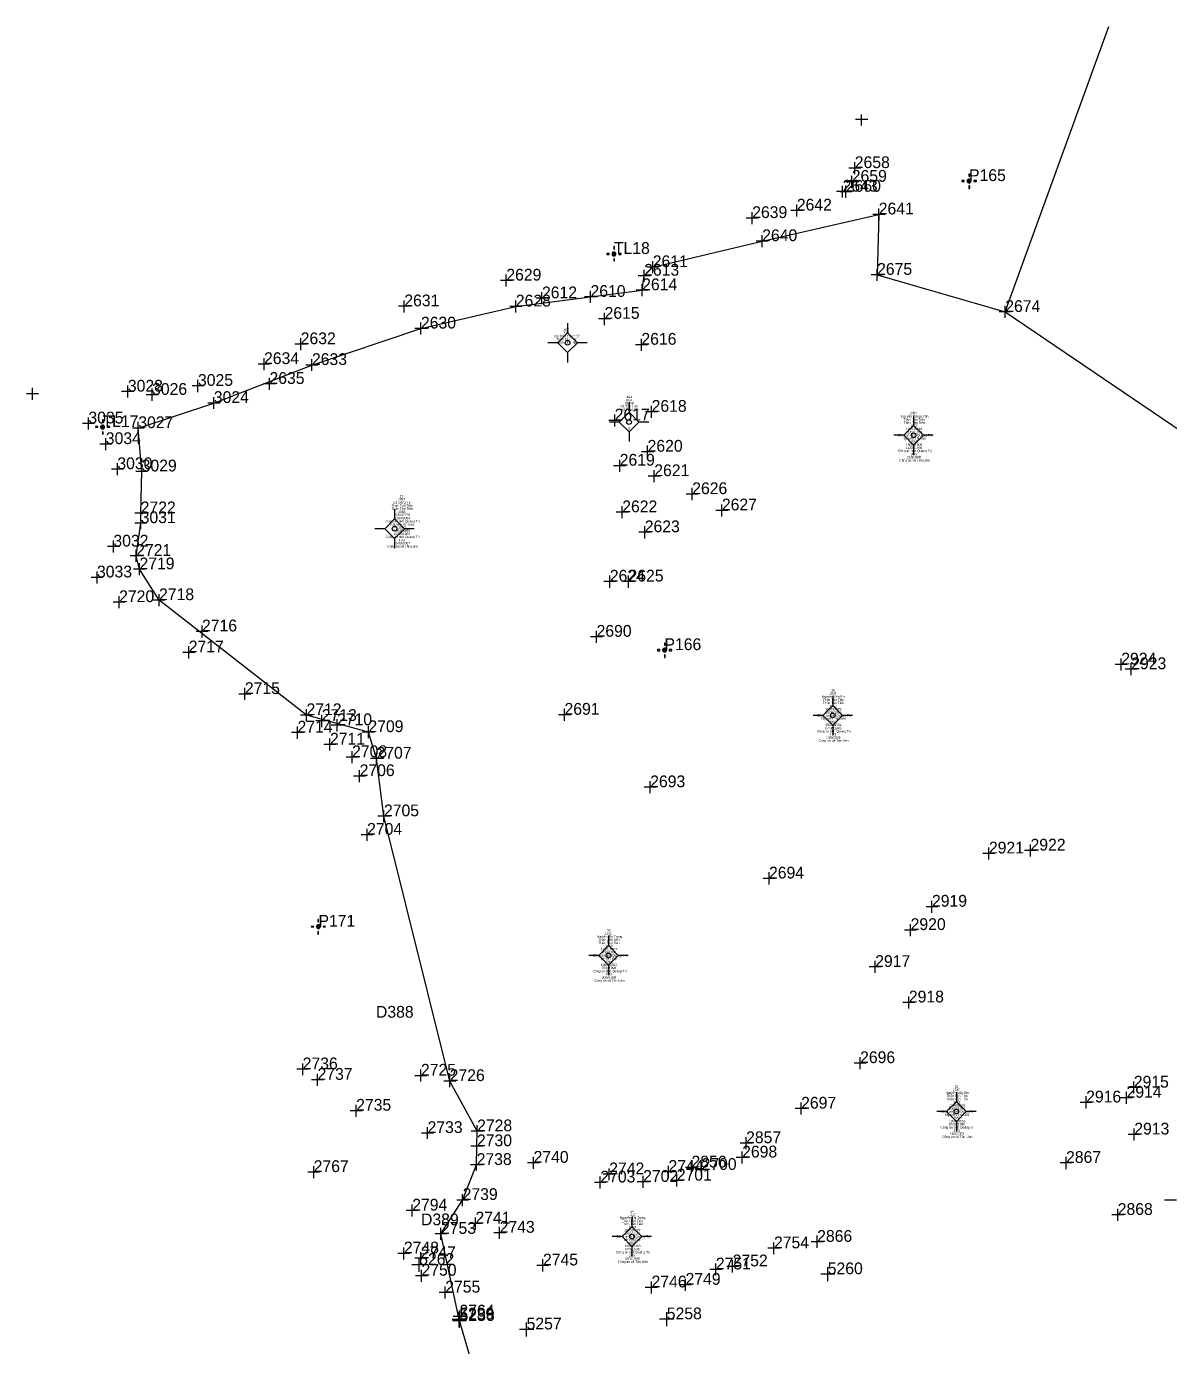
# Model space of a CAD drawing. Extents: x 548949 to 550223, y 1836732 to 1838051.
# Drawn here: x 548970.4 to 549116, y 1837869.7 to 1838037.8 of the extents above; entities that cross this region are included whole.
import ezdxf

# ---------------------------------------------------------------- set-up
doc = ezdxf.new("R2010")
doc.units = 0
for name, color, linetype in [('Level 11', 7, 'Continuous'), ('Level 15', 7, 'Continuous'), ('Level 3', 7, 'Continuous'), ('Level 4', 7, 'Continuous'), ('Level 41', 7, 'Continuous'), ('Level 5', 7, 'Continuous'), ('Level 52', 7, 'Continuous')]:
    doc.layers.add(name, color=color, linetype=linetype)

msp = doc.modelspace()

# ---------------------------------------------------------------- linework, layer by layer
at = {"layer": 'Level 11'}
for p, q in [((549039.3, 1838000.02), (549039.3, 1837998.77)), ((549039.3, 1837998.77), (549038.05, 1837997.52)), ((549040.55, 1837997.52), (549039.3, 1837998.77)), ((549038.05, 1837997.52), (549036.8, 1837997.52)), ((549038.05, 1837997.52), (549039.3, 1837996.27)), ((549039.3, 1837996.27), (549040.55, 1837997.52)), ((549039.3, 1837996.27), (549039.3, 1837995.02)), ((549041.8, 1837997.52), (549040.55, 1837997.52)), ((549047.13, 1837989.93), (549047.13, 1837988.68)), ((549047.13, 1837988.68), (549045.88, 1837987.43)), ((549048.38, 1837987.43), (549047.13, 1837988.68)), ((549083.36, 1837988.25), (549083.36, 1837987)), ((549045.88, 1837987.43), (549044.63, 1837987.43)), ((549045.88, 1837987.43), (549047.13, 1837986.18)), ((549047.13, 1837986.18), (549048.38, 1837987.43)), ((549047.13, 1837986.18), (549047.13, 1837984.93)), ((549049.63, 1837987.43), (549048.38, 1837987.43)), ((549083.36, 1837987), (549082.11, 1837985.75)), ((549084.61, 1837985.75), (549083.36, 1837987)), ((549082.11, 1837985.75), (549080.86, 1837985.75)), ((549082.11, 1837985.75), (549083.36, 1837984.5)), ((549083.36, 1837984.5), (549084.61, 1837985.75)), ((549083.36, 1837984.5), (549083.36, 1837983.25)), ((549085.86, 1837985.75), (549084.61, 1837985.75)), ((549017.27, 1837976.35), (549017.27, 1837975.1)), ((549017.27, 1837975.1), (549016.02, 1837973.85)), ((549018.52, 1837973.85), (549017.27, 1837975.1)), ((549016.02, 1837973.85), (549014.77, 1837973.85)), ((549016.02, 1837973.85), (549017.27, 1837972.6)), ((549017.27, 1837972.6), (549018.52, 1837973.85)), ((549017.27, 1837972.6), (549017.27, 1837971.35)), ((549019.77, 1837973.85), (549018.52, 1837973.85)), ((549073.07, 1837952.57), (549073.07, 1837951.32)), ((549073.07, 1837951.32), (549071.82, 1837950.07)), ((549074.32, 1837950.07), (549073.07, 1837951.32)), ((549071.82, 1837950.07), (549070.57, 1837950.07)), ((549071.82, 1837950.07), (549073.07, 1837948.82)), ((549073.07, 1837948.82), (549074.32, 1837950.07)), ((549075.57, 1837950.07), (549074.32, 1837950.07)), ((549073.07, 1837948.82), (549073.07, 1837947.57)), ((549044.51, 1837922.02), (549044.51, 1837920.77)), ((549044.51, 1837920.77), (549043.26, 1837919.52)), ((549045.76, 1837919.52), (549044.51, 1837920.77)), ((549043.26, 1837919.52), (549042.01, 1837919.52)), ((549043.26, 1837919.52), (549044.51, 1837918.27)), ((549044.51, 1837918.27), (549045.76, 1837919.52)), ((549047.01, 1837919.52), (549045.76, 1837919.52)), ((549044.51, 1837918.27), (549044.51, 1837917.02)), ((549088.81, 1837902.13), (549088.81, 1837900.88)), ((549088.81, 1837900.88), (549087.56, 1837899.63)), ((549090.06, 1837899.63), (549088.81, 1837900.88)), ((549087.56, 1837899.63), (549086.31, 1837899.63)), ((549087.56, 1837899.63), (549088.81, 1837898.38)), ((549088.81, 1837898.38), (549090.06, 1837899.63)), ((549091.31, 1837899.63), (549090.06, 1837899.63)), ((549088.81, 1837898.38), (549088.81, 1837897.13)), ((549047.49, 1837884.98), (549046.24, 1837883.73)), ((549047.49, 1837886.23), (549047.49, 1837884.98)), ((549048.74, 1837883.73), (549047.49, 1837884.98)), ((549046.24, 1837883.73), (549044.99, 1837883.73)), ((549046.24, 1837883.73), (549047.49, 1837882.48)), ((549047.49, 1837882.48), (549048.74, 1837883.73)), ((549049.99, 1837883.73), (549048.74, 1837883.73)), ((549047.49, 1837882.48), (549047.49, 1837881.23))]:
    msp.add_line(p, q, dxfattribs=at)
for centre in [(549039.3, 1837997.52), (549047.13, 1837987.43), (549083.36, 1837985.75), (549017.27, 1837973.85), (549073.07, 1837950.07), (549044.51, 1837919.52), (549088.81, 1837899.63), (549047.49, 1837883.73)]:
    msp.add_circle(centre, 0.3, dxfattribs=at)
at = {"layer": 'Level 3'}
for p, q in [((549090.55, 1838018.26), (549090.59, 1838018.3)), ((549045.33, 1838008.98), (549045.36, 1838009.02)), ((548980.21, 1837986.93), (548980.24, 1837986.97)), ((549051.77, 1837958.54), (549051.8, 1837958.58)), ((549007.71, 1837923.33), (549007.74, 1837923.37))]:
    msp.add_line(p, q, dxfattribs=at)
for points in [[(549089.52, 1838018.05), (549089.81, 1838018.05), (549089.81, 1838018.18), (549089.52, 1838018.18)], [(549090.4, 1838018.72), (549090.5, 1838018.72), (549090.5, 1838019), (549090.4, 1838019)], [(549091.03, 1838018.05), (549091.36, 1838018.05), (549091.36, 1838018.18), (549091.03, 1838018.18)], [(549090.4, 1838017.18), (549090.5, 1838017.18), (549090.5, 1838017.5), (549090.4, 1838017.5)], [(549045.18, 1838009.44), (549045.28, 1838009.44), (549045.28, 1838009.76), (549045.18, 1838009.76)], [(549044.3, 1838008.77), (549044.59, 1838008.77), (549044.59, 1838008.9), (549044.3, 1838008.9)], [(549045.18, 1838007.94), (549045.28, 1838007.94), (549045.28, 1838008.22), (549045.18, 1838008.22)], [(549045.81, 1838008.77), (549046.14, 1838008.77), (549046.14, 1838008.9), (549045.81, 1838008.9)], [(548980.06, 1837987.39), (548980.16, 1837987.39), (548980.16, 1837987.72), (548980.06, 1837987.72)], [(548979.18, 1837986.76), (548979.47, 1837986.76), (548979.47, 1837986.86), (548979.18, 1837986.86)], [(548980.06, 1837985.88), (548980.16, 1837985.88), (548980.16, 1837986.17), (548980.06, 1837986.17)], [(548980.69, 1837986.76), (548981.02, 1837986.76), (548981.02, 1837986.86), (548980.69, 1837986.86)], [(549051.62, 1837959), (549051.72, 1837959), (549051.72, 1837959.28), (549051.62, 1837959.28)], [(549050.74, 1837958.32), (549051.03, 1837958.32), (549051.03, 1837958.46), (549050.74, 1837958.46)], [(549051.62, 1837957.46), (549051.72, 1837957.46), (549051.72, 1837957.78), (549051.62, 1837957.78)], [(549052.25, 1837958.32), (549052.58, 1837958.32), (549052.58, 1837958.46), (549052.25, 1837958.46)], [(549007.5, 1837923.79), (549007.6, 1837923.79), (549007.6, 1837924.08), (549007.5, 1837924.08)], [(549006.64, 1837923.16), (549006.97, 1837923.16), (549006.97, 1837923.2), (549006.64, 1837923.2)], [(549007.5, 1837922.24), (549007.6, 1837922.24), (549007.6, 1837922.57), (549007.5, 1837922.57)], [(549008.19, 1837923.16), (549008.48, 1837923.16), (549008.48, 1837923.2), (549008.19, 1837923.2)]]:
    msp.add_lwpolyline(points, close=True, dxfattribs=at)
for points in [[(549090.59, 1838018.3), (549090.55, 1838018.26)], [(549090.56, 1838018.26), (549090.55, 1838018.26)], [(549090.59, 1838018.3), (549090.59, 1838018.3)], [(549045.36, 1838009.02), (549045.33, 1838008.98)], [(549045.33, 1838008.98), (549045.33, 1838008.98)], [(549045.37, 1838009.02), (549045.36, 1838009.02)], [(548980.24, 1837986.97), (548980.21, 1837986.93)], [(548980.21, 1837986.93), (548980.21, 1837986.93)], [(548980.25, 1837986.97), (548980.24, 1837986.97)], [(549051.8, 1837958.58), (549051.77, 1837958.54)], [(549051.77, 1837958.53), (549051.77, 1837958.54)], [(549051.8, 1837958.57), (549051.8, 1837958.58)], [(549007.74, 1837923.37), (549007.71, 1837923.33)], [(549007.71, 1837923.32), (549007.71, 1837923.33)], [(549007.74, 1837923.36), (549007.74, 1837923.37)]]:
    msp.add_lwpolyline(points, dxfattribs=at)
for centre in [(549090.43, 1838018.1), (549045.2, 1838008.83), (548980.08, 1837986.78), (549051.64, 1837958.38), (549007.57, 1837923.17)]:
    msp.add_circle(centre, 0.0732, dxfattribs=at)
for centre, radius, start, end in [((549090.42, 1838018.11), 0.25, 49.3448, 48.4242), ((549090.42, 1838018.11), 0.2, 49.2259, 47.7453), ((549045.2, 1838008.83), 0.25, 49.3448, 48.4242), ((549045.2, 1838008.83), 0.2, 49.2259, 47.7453), ((548980.08, 1837986.78), 0.25, 49.3448, 48.4242), ((548980.08, 1837986.78), 0.2, 49.2259, 47.7453), ((549051.64, 1837958.39), 0.25, 49.3448, 48.4242), ((549051.64, 1837958.39), 0.2, 49.2259, 47.7453), ((549007.58, 1837923.18), 0.25, 49.3448, 48.4242), ((549007.58, 1837923.18), 0.2, 49.2259, 47.7453)]:
    msp.add_arc(centre, radius, start, end, dxfattribs=at)
at = {"layer": 'Level 4'}
for p, q in [((549076.73, 1838025.17), (549076.73, 1838026.57)), ((549077.52, 1838025.93), (549075.97, 1838025.93)), ((549076.66, 1838019.76), (549075.11, 1838019.76)), ((549075.87, 1838018.98), (549075.87, 1838020.52)), ((549076.26, 1838018.02), (549074.73, 1838018.02)), ((549075.49, 1838017.26), (549075.49, 1838018.78)), ((549075.08, 1838016.76), (549073.56, 1838016.76)), ((549075.5, 1838016.75), (549073.98, 1838016.75)), ((549074.32, 1838016), (549074.32, 1838017.52)), ((549074.74, 1838015.99), (549074.74, 1838017.54)), ((549068.49, 1838013.59), (549068.49, 1838015.14)), ((549078.92, 1838013.1), (549078.92, 1838014.62)), ((549063.57, 1838013.4), (549062.02, 1838013.4)), ((549062.81, 1838012.62), (549062.81, 1838014.16)), ((549069.25, 1838014.35), (549067.73, 1838014.35)), ((549079.68, 1838013.86), (549078.16, 1838013.86)), ((549064.08, 1838009.7), (549064.08, 1838011.23)), ((549064.84, 1838010.46), (549063.3, 1838010.46)), ((549050.15, 1838006.39), (549050.15, 1838007.91)), ((549031.5, 1838004.68), (549031.5, 1838006.2)), ((549049.84, 1838006.06), (549048.29, 1838006.06)), ((549049.05, 1838005.28), (549049.05, 1838006.82)), ((549050.91, 1838007.15), (549049.39, 1838007.15)), ((549079.47, 1838006.17), (549077.95, 1838006.17)), ((549078.71, 1838005.41), (549078.71, 1838006.93)), ((549032.26, 1838005.44), (549030.74, 1838005.44)), ((549048.8, 1838003.45), (549048.8, 1838004.98)), ((549018.51, 1838001.38), (549018.51, 1838002.92)), ((549032.71, 1838001.38), (549032.71, 1838002.9)), ((549036.8, 1838003.18), (549035.28, 1838003.18)), ((549036.04, 1838002.42), (549036.04, 1838003.96)), ((549043.01, 1838003.36), (549041.46, 1838003.36)), ((549042.22, 1838002.6), (549042.22, 1838004.14)), ((549049.58, 1838004.21), (549048.04, 1838004.21)), ((549019.3, 1838002.16), (549017.75, 1838002.16)), ((549033.47, 1838002.14), (549031.95, 1838002.14)), ((549044.01, 1837999.78), (549044.01, 1838001.33)), ((549095.79, 1838001.44), (549094.24, 1838001.44)), ((549095.03, 1838000.68), (549095.03, 1838002.22)), ((549021.39, 1837999.33), (549019.84, 1837999.33)), ((549020.63, 1837998.57), (549020.63, 1838000.09)), ((549044.8, 1838000.57), (549043.25, 1838000.57)), ((549005.32, 1837996.58), (549005.32, 1837998.1)), ((549048.7, 1837996.51), (549048.7, 1837998.03)), ((549006.09, 1837997.34), (549004.56, 1837997.34)), ((549049.46, 1837997.27), (549047.94, 1837997.27)), ((549001.41, 1837994.81), (548999.89, 1837994.81)), ((549000.65, 1837994.05), (549000.65, 1837995.57)), ((549007.51, 1837994.69), (549005.96, 1837994.69)), ((549006.75, 1837993.93), (549006.75, 1837995.45)), ((548992.24, 1837991.24), (548992.24, 1837992.79)), ((549001.34, 1837991.52), (549001.34, 1837993.06)), ((548971.91, 1837991.03), (548970.39, 1837991.03)), ((548971.15, 1837990.24), (548971.15, 1837991.79)), ((548984.07, 1837991.3), (548982.52, 1837991.3)), ((548983.31, 1837990.54), (548983.31, 1837992.06)), ((548987.18, 1837990.89), (548985.63, 1837990.89)), ((548986.39, 1837990.13), (548986.39, 1837991.68)), ((548993, 1837992.03), (548991.48, 1837992.03)), ((549002.1, 1837992.28), (549000.58, 1837992.28)), ((548995.02, 1837989.85), (548993.5, 1837989.85)), ((548994.26, 1837989.09), (548994.26, 1837990.61)), ((549050, 1837987.97), (549050, 1837989.49)), ((548978.29, 1837986.49), (548978.29, 1837988.01)), ((549046.06, 1837987.63), (549044.54, 1837987.63)), ((549045.3, 1837986.84), (549045.3, 1837988.39)), ((549050.76, 1837988.73), (549049.24, 1837988.73)), ((548979.05, 1837987.25), (548977.53, 1837987.25)), ((548985.4, 1837986.65), (548983.88, 1837986.65)), ((548984.64, 1837985.89), (548984.64, 1837987.44)), ((548981.26, 1837984.62), (548979.74, 1837984.62)), ((548980.5, 1837983.83), (548980.5, 1837985.38)), ((549049.49, 1837982.89), (549049.49, 1837984.44)), ((549045.94, 1837981.11), (549045.94, 1837982.63)), ((549050.25, 1837983.65), (549048.7, 1837983.65)), ((548982.76, 1837981.43), (548981.21, 1837981.43)), ((548981.97, 1837980.67), (548981.97, 1837982.19)), ((548985.83, 1837981.14), (548984.31, 1837981.14)), ((548985.07, 1837980.38), (548985.07, 1837981.9)), ((549046.7, 1837981.87), (549045.16, 1837981.87)), ((549050.34, 1837979.77), (549050.34, 1837981.3)), ((549051.12, 1837980.54), (549049.58, 1837980.54)), ((549055.93, 1837978.25), (549054.41, 1837978.25)), ((549055.17, 1837977.49), (549055.17, 1837979.04)), ((548985.7, 1837975.81), (548984.18, 1837975.81)), ((548984.94, 1837975.05), (548984.94, 1837976.57)), ((549047.02, 1837975.94), (549045.5, 1837975.94)), ((549046.26, 1837975.18), (549046.26, 1837976.7)), ((549059.74, 1837976.18), (549058.19, 1837976.18)), ((549058.95, 1837975.42), (549058.95, 1837976.94)), ((548985.7, 1837974.56), (548984.18, 1837974.56)), ((548984.94, 1837973.8), (548984.94, 1837975.32)), ((549049.13, 1837972.62), (549049.13, 1837974.16)), ((549049.89, 1837973.4), (549048.37, 1837973.4)), ((548982.23, 1837971.57), (548980.71, 1837971.57)), ((548981.47, 1837970.81), (548981.47, 1837972.33)), ((548984.37, 1837969.63), (548984.37, 1837971.15)), ((548985.16, 1837970.39), (548983.61, 1837970.39)), ((548984.79, 1837967.92), (548984.79, 1837969.44)), ((548980.14, 1837967.64), (548978.62, 1837967.64)), ((548979.38, 1837966.88), (548979.38, 1837968.42)), ((548985.55, 1837968.68), (548984.03, 1837968.68)), ((549044.68, 1837966.32), (549044.68, 1837967.87)), ((549047.06, 1837966.33), (549047.06, 1837967.88)), ((549045.44, 1837967.11), (549043.92, 1837967.11)), ((549047.84, 1837967.12), (549046.3, 1837967.12)), ((548982.96, 1837964.5), (548981.44, 1837964.5)), ((548982.2, 1837963.74), (548982.2, 1837965.26)), ((548988.04, 1837964.75), (548986.52, 1837964.75)), ((548987.28, 1837963.99), (548987.28, 1837965.51)), ((548993.51, 1837960.77), (548991.99, 1837960.77)), ((548992.75, 1837960.01), (548992.75, 1837961.53)), ((549042.99, 1837959.33), (549042.99, 1837960.86)), ((549043.75, 1837960.09), (549042.23, 1837960.09)), ((548991.84, 1837958.1), (548990.3, 1837958.1)), ((548991.06, 1837957.34), (548991.06, 1837958.88)), ((549109.8, 1837955.8), (549109.8, 1837957.32)), ((549110.56, 1837956.56), (549109.04, 1837956.56)), ((549111.83, 1837955.96), (549110.28, 1837955.96)), ((549111.07, 1837955.2), (549111.07, 1837956.72)), ((548998.97, 1837952.8), (548997.45, 1837952.8)), ((548998.21, 1837952.04), (548998.21, 1837953.58)), ((549006.06, 1837949.32), (549006.06, 1837950.87)), ((549038.91, 1837949.4), (549038.91, 1837950.94)), ((549006.84, 1837950.11), (549005.3, 1837950.11)), ((549008.76, 1837949.37), (549007.24, 1837949.37)), ((549008, 1837948.58), (549008, 1837950.13)), ((549009.94, 1837948.04), (549009.94, 1837949.59)), ((549039.7, 1837950.16), (549038.15, 1837950.16)), ((549005.67, 1837947.89), (549004.15, 1837947.89)), ((549004.91, 1837947.1), (549004.91, 1837948.65)), ((549010.7, 1837948.83), (549009.18, 1837948.83)), ((549014.7, 1837947.95), (549013.16, 1837947.95)), ((549013.94, 1837947.19), (549013.94, 1837948.74)), ((549009.8, 1837946.36), (549008.28, 1837946.36)), ((549009.04, 1837945.6), (549009.04, 1837947.12)), ((549011.86, 1837943.98), (549011.86, 1837945.52)), ((549012.62, 1837944.76), (549011.1, 1837944.76)), ((549015.73, 1837944.57), (549014.21, 1837944.57)), ((549014.97, 1837943.78), (549014.97, 1837945.33)), ((549013.58, 1837942.35), (549012.06, 1837942.35)), ((549012.82, 1837941.59), (549012.82, 1837943.11)), ((549050.58, 1837940.93), (549049.06, 1837940.93)), ((549049.82, 1837940.17), (549049.82, 1837941.72)), ((549016.68, 1837937.23), (549015.16, 1837937.23)), ((549015.92, 1837936.47), (549015.92, 1837937.99)), ((549013.77, 1837934.12), (549013.77, 1837935.64)), ((549014.53, 1837934.88), (549013.01, 1837934.88)), ((549093.71, 1837932.5), (549092.19, 1837932.5)), ((549092.95, 1837931.74), (549092.95, 1837933.26)), ((549099.01, 1837932.87), (549097.49, 1837932.87)), ((549098.25, 1837932.11), (549098.25, 1837933.63)), ((549065.71, 1837929.31), (549064.19, 1837929.31)), ((549064.95, 1837928.55), (549064.95, 1837930.1)), ((549086.46, 1837925.72), (549084.94, 1837925.72)), ((549085.7, 1837924.96), (549085.7, 1837926.48)), ((549083.74, 1837922.75), (549082.22, 1837922.75)), ((549082.98, 1837921.99), (549082.98, 1837923.51)), ((549078.47, 1837917.29), (549078.47, 1837918.81)), ((549079.23, 1837918.05), (549077.71, 1837918.05)), ((549082.76, 1837912.77), (549082.76, 1837914.29)), ((549083.52, 1837913.53), (549082, 1837913.53)), ((549005.57, 1837904.26), (549005.57, 1837905.78)), ((549077.31, 1837905.81), (549075.79, 1837905.81)), ((549076.55, 1837905.05), (549076.55, 1837906.57)), ((549006.33, 1837905.02), (549004.81, 1837905.02)), ((549008.22, 1837903.68), (549006.7, 1837903.68)), ((549007.46, 1837902.92), (549007.46, 1837904.44)), ((549021.39, 1837904.21), (549019.87, 1837904.21)), ((549020.63, 1837903.45), (549020.63, 1837904.98)), ((549025.05, 1837903.52), (549023.53, 1837903.52)), ((549024.29, 1837902.76), (549024.29, 1837904.28)), ((549110.48, 1837900.64), (549110.48, 1837902.16)), ((549112.16, 1837902.69), (549110.62, 1837902.69)), ((549111.4, 1837901.93), (549111.4, 1837903.45)), ((549012.38, 1837898.99), (549012.38, 1837900.51)), ((549069.04, 1837899.25), (549069.04, 1837900.8)), ((549106.09, 1837900.8), (549104.57, 1837900.8)), ((549105.33, 1837900.04), (549105.33, 1837901.58)), ((549111.24, 1837901.4), (549109.72, 1837901.4)), ((549013.14, 1837899.75), (549011.62, 1837899.75)), ((549069.8, 1837900.01), (549068.28, 1837900.01)), ((549022.23, 1837896.91), (549020.7, 1837896.91)), ((549021.47, 1837896.15), (549021.47, 1837897.67)), ((549028.54, 1837897.13), (549027.02, 1837897.13)), ((549027.78, 1837896.37), (549027.78, 1837897.92)), ((549111.46, 1837895.96), (549111.46, 1837897.48)), ((549028.52, 1837895.23), (549027, 1837895.23)), ((549027.76, 1837894.47), (549027.76, 1837895.99)), ((549062.79, 1837895.61), (549061.27, 1837895.61)), ((549062.03, 1837894.85), (549062.03, 1837896.4)), ((549112.22, 1837896.72), (549110.7, 1837896.72)), ((549027.72, 1837892.08), (549027.72, 1837893.6)), ((549034.97, 1837892.36), (549034.97, 1837893.88)), ((549062.29, 1837893.79), (549060.77, 1837893.79)), ((549061.53, 1837893.03), (549061.53, 1837894.55)), ((549102.77, 1837892.32), (549102.77, 1837893.86)), ((549007.73, 1837891.94), (549006.21, 1837891.94)), ((549006.97, 1837891.16), (549006.97, 1837892.7)), ((549028.48, 1837892.84), (549026.95, 1837892.84)), ((549035.73, 1837893.12), (549034.2, 1837893.12)), ((549044.6, 1837890.89), (549044.6, 1837892.41)), ((549052.91, 1837891.96), (549051.39, 1837891.96)), ((549052.15, 1837891.17), (549052.15, 1837892.72)), ((549055.86, 1837892.52), (549054.32, 1837892.52)), ((549055.08, 1837891.76), (549055.08, 1837893.28)), ((549057.12, 1837892.21), (549055.6, 1837892.21)), ((549056.36, 1837891.45), (549056.36, 1837892.97)), ((549103.53, 1837893.1), (549102.01, 1837893.1)), ((549044.23, 1837890.61), (549042.71, 1837890.61)), ((549043.47, 1837889.85), (549043.47, 1837891.37)), ((549045.36, 1837891.65), (549043.84, 1837891.65)), ((549049.68, 1837890.69), (549048.14, 1837890.69)), ((549048.92, 1837889.93), (549048.92, 1837891.45)), ((549053.97, 1837890.85), (549052.42, 1837890.85)), ((549053.21, 1837890.09), (549053.21, 1837891.61)), ((549026.7, 1837888.38), (549025.18, 1837888.38)), ((549025.94, 1837887.6), (549025.94, 1837889.14)), ((549116.84, 1837888.38), (549115.3, 1837888.38)), ((549020.28, 1837887.03), (549018.74, 1837887.03)), ((549019.52, 1837886.27), (549019.52, 1837887.82)), ((549109.35, 1837885.72), (549109.35, 1837887.24)), ((549028.34, 1837885.38), (549026.81, 1837885.38)), ((549027.57, 1837884.62), (549027.57, 1837886.14)), ((549110.14, 1837886.48), (549108.59, 1837886.48)), ((549023.94, 1837884.07), (549022.42, 1837884.07)), ((549023.18, 1837883.31), (549023.18, 1837884.83)), ((549031.44, 1837884.21), (549029.89, 1837884.21)), ((549030.65, 1837883.45), (549030.65, 1837884.97)), ((549071.08, 1837882.29), (549071.08, 1837883.84)), ((549018.46, 1837880.8), (549018.46, 1837882.34)), ((549020.61, 1837880.21), (549020.61, 1837881.73)), ((549066.34, 1837882.23), (549064.82, 1837882.23)), ((549065.58, 1837881.47), (549065.58, 1837882.99)), ((549071.84, 1837883.05), (549070.3, 1837883.05)), ((549019.22, 1837881.58), (549017.7, 1837881.58)), ((549021.3, 1837880.11), (549019.48, 1837880.11)), ((549021.4, 1837880.97), (549019.85, 1837880.97)), ((549020.41, 1837879.22), (549020.41, 1837881.04)), ((549036.93, 1837880.05), (549035.38, 1837880.05)), ((549036.17, 1837879.29), (549036.17, 1837880.84)), ((549058.18, 1837878.78), (549058.18, 1837880.3)), ((549061.08, 1837879.93), (549059.56, 1837879.93)), ((549060.32, 1837879.17), (549060.32, 1837880.72)), ((549021.46, 1837878.74), (549019.94, 1837878.74)), ((549020.7, 1837877.96), (549020.7, 1837879.5)), ((549054.32, 1837876.83), (549054.32, 1837878.35)), ((549058.94, 1837879.54), (549057.4, 1837879.54)), ((549073.32, 1837878.93), (549071.54, 1837878.93)), ((549072.43, 1837878.04), (549072.43, 1837879.82)), ((549024.51, 1837876.59), (549022.96, 1837876.59)), ((549023.72, 1837875.83), (549023.72, 1837877.35)), ((549050.75, 1837877.25), (549049.2, 1837877.25)), ((549049.99, 1837876.49), (549049.99, 1837878.01)), ((549055.08, 1837877.59), (549053.56, 1837877.59)), ((549026.29, 1837873.54), (549024.74, 1837873.54)), ((549025.51, 1837872.27), (549025.51, 1837874.08)), ((549025.53, 1837872.78), (549025.53, 1837874.3)), ((549025.55, 1837872.09), (549025.55, 1837873.9)), ((549051.93, 1837872.3), (549051.93, 1837874.08)), ((549026.4, 1837873.16), (549024.62, 1837873.16)), ((549026.44, 1837872.98), (549024.66, 1837872.98)), ((549035, 1837871.9), (549033.19, 1837871.9)), ((549034.08, 1837871.01), (549034.08, 1837872.79)), ((549052.82, 1837873.19), (549051, 1837873.19))]:
    msp.add_line(p, q, dxfattribs=at)
at = {"layer": 'Level 41'}
msp.add_line((549095.03, 1838001.44), (549108.23, 1838037.8), dxfattribs=at)
at = {"layer": 'Level 52'}
msp.add_line((549042.22, 1838003.36), (549048.8, 1838004.21), dxfattribs=at)
for points in [[(549048.8, 1838004.21), (549049.05, 1838006.06), (549050.15, 1838007.15), (549064.08, 1838010.46), (549078.92, 1838013.86)], [(549078.92, 1838013.86), (549078.71, 1838006.17), (549095.03, 1838001.44)], [(549006.75, 1837994.69), (549020.63, 1837999.33), (549032.71, 1838002.14), (549042.22, 1838003.36)], [(549095.03, 1838001.44), (549118.86, 1837985.29), (549121.31, 1837985.02)], [(549013.94, 1837947.95), (549006.06, 1837950.11), (548987.28, 1837964.75), (548984.79, 1837968.68), (548984.37, 1837970.39), (548984.94, 1837974.56), (548984.94, 1837975.81), (548985.07, 1837981.14), (548984.64, 1837986.65), (548994.26, 1837989.85), (549006.75, 1837994.69)], [(549027.76, 1837895.23), (549027.78, 1837897.13), (549024.29, 1837903.52), (549015.92, 1837937.23), (549014.97, 1837944.57), (549013.94, 1837947.95)], [(549025.51, 1837873.16), (549023.18, 1837884.07), (549025.94, 1837888.38), (549027.72, 1837892.84), (549027.76, 1837895.23)], [(549041.87, 1837815.9), (549040.24, 1837819.73), (549037.45, 1837832.24), (549036.34, 1837837.06), (549033.83, 1837844.78), (549025.51, 1837873.16)]]:
    msp.add_lwpolyline(points, dxfattribs=at)

# ---------------------------------------------------------------- texts
at = {"layer": 'Level 15'}
for s, p in [('457', (549038.79, 1837999.02)), ('CĐ thôn Tân Tiến', (549037.57, 1837998.22)), ('Thôn Tân Tiến', (549037.85, 1837997.82)), ('Thôn Tân Tiến', (549037.85, 1837997.42)), ('TIN', (549038.81, 1837998.62)), ('Xã Tân Liên ', (549046.03, 1837989.28)), (' Xã Tân Liên ', (549045.98, 1837988.88)), ('UBND', (549046.59, 1837989.68)), ('DGT', (549046.73, 1837990.08)), ('464', (549046.81, 1837990.48)), ('0', (549047.03, 1837988.48)), ('Nguyễn Công Đính', (549081.72, 1837988)), ('Thôn Tân Tiến', (549082.1, 1837987.6)), ('Thôn Tân Tiến', (549082.1, 1837987.2)), ('ONT', (549082.96, 1837988.4)), ('1', (549083.29, 1837988.8)), ('0', (549047.03, 1837986.48)), ('Công an tỉnh Quảng Trị', (549081.34, 1837985.6)), ('191016848', (549082.38, 1837986.4)), ('11/06/1996', (549082.39, 1837986)), ('1957', (549082.94, 1837986.8)), ('Nguyễn Thị Sen', (549081.96, 1837985.2)), ('190891008', (549082.38, 1837984.4)), ('11/06/1996', (549082.39, 1837984)), ('1965', (549082.94, 1837984.8)), ('Công an tỉnh Quảng Trị', (549081.34, 1837983.6)), ('Công an xã Tân Liên', (549081.55, 1837982.4)), ('31/8/1998', (549082.5, 1837982.8)), ('38/3', (549082.99, 1837983.2)), ('ONT', (549017.75, 1837977.45)), ('17', (549017.94, 1837977.85)), ('Thôn Tân Tiến', (549016.89, 1837976.65)), ('Thôn Tân Tiến', (549016.89, 1837976.25)), ('Lê Công Ty', (549017.14, 1837977.05)), ('197097278', (549017.17, 1837975.45)), ('1958', (549017.73, 1837975.85)), ('Công an tỉnh Quảng Trị', (549016.13, 1837974.65)), ('Nguyễn Thị Hòa', (549016.74, 1837974.25)), ('20/04/2004', (549017.17, 1837975.05)), ('1960', (549017.73, 1837973.85)), ('Công an tỉnh Quảng Trị', (549016.13, 1837972.65)), ('190489490', (549017.17, 1837973.45)), ('07/06/1996', (549017.18, 1837973.05)), ('47/3', (549017.78, 1837972.25)), ('Công an xã Tân Liên', (549016.34, 1837971.45)), ('05/09/2007', (549017.17, 1837971.85)), ('Nguyễn Văn Em', (549071.65, 1837952.32)), ('Thôn Tân Tiến', (549071.81, 1837951.92)), ('ONT', (549072.67, 1837952.72)), ('18', (549072.86, 1837953.12)), ('Thôn Tân Tiến', (549071.81, 1837951.52)), ('190489928', (549072.09, 1837950.72)), ('10/06/1996', (549072.1, 1837950.32)), ('1952', (549072.65, 1837951.12)), ('Công an tỉnh Quảng Trị', (549071.05, 1837949.92)), ('Nguyễn Thị Kiểu', (549071.64, 1837949.52)), ('190489551', (549072.13, 1837948.72)), ('1953', (549072.65, 1837949.12)), ('Công an tỉnh Quảng Trị', (549071.05, 1837947.92)), ('07/06/1996', (549072.1, 1837948.32)), ('14/9/2005', (549072.21, 1837947.12)), ('12/3', (549072.7, 1837947.52)), ('Công an xã Tân Liên', (549071.26, 1837946.72)), ('Nguyễn Thị Trang', (549042.95, 1837921.77)), ('LNC', (549044.13, 1837922.17)), ('35', (549044.3, 1837922.57)), ('Thôn Tân Tiến', (549043.25, 1837921.37)), ('Thôn Tân Tiến', (549043.25, 1837920.97)), ('191016707', (549043.53, 1837920.17)), ('1968', (549044.09, 1837920.57)), ('Công an tỉnh Quảng Trị', (549042.49, 1837919.37)), ('Lê Văn Đạt', (549043.53, 1837918.97)), ('10/5/1993', (549043.65, 1837919.77)), ('1965', (549044.09, 1837918.57)), ('Công an tỉnh Quảng Trị', (549042.49, 1837917.37)), ('190950303', (549043.53, 1837918.17)), ('07/6/1996', (549043.65, 1837917.77)), ('29/3', (549044.14, 1837916.97)), ('Công an xã Tân Liên', (549042.7, 1837916.17)), ('30/6/1999', (549043.65, 1837916.57)), ('Nguyễn Văn Em', (549087.39, 1837901.88)), ('Thôn Tân Tiến', (549087.55, 1837901.48)), ('LNC', (549088.43, 1837902.28)), ('53', (549088.6, 1837902.68)), ('Thôn Tân Tiến', (549087.55, 1837901.08)), ('190489928', (549087.83, 1837900.28)), ('10/06/1996', (549087.84, 1837899.88)), ('1952', (549088.39, 1837900.68)), ('Công an tỉnh Quảng Trị', (549086.79, 1837899.48)), ('Nguyễn Thị Kiểu', (549087.38, 1837899.08)), ('190489551', (549087.87, 1837898.28)), ('1953', (549088.39, 1837898.68)), ('Công an tỉnh Quảng Trị', (549086.79, 1837897.48)), ('07/06/1996', (549087.84, 1837897.88)), ('14/9/2005', (549087.95, 1837896.68)), ('12/3', (549088.44, 1837897.08)), ('Công an xã Tân Liên', (549087, 1837896.28)), ('LUC', (549047.11, 1837886.38)), ('54', (549047.28, 1837886.78)), ('Nguyễn Thị Trang', (549045.93, 1837885.98)), ('Thôn Tân Tiến', (549046.23, 1837885.58)), ('Thôn Tân Tiến', (549046.23, 1837885.18)), ('1968', (549047.07, 1837884.78)), ('Công an tỉnh Quảng Trị', (549045.47, 1837883.58)), ('191016707', (549046.51, 1837884.38)), ('Lê Văn Đạt', (549046.51, 1837883.18)), ('10/5/1993', (549046.63, 1837883.98)), ('Công an tỉnh Quảng Trị', (549045.47, 1837881.58)), ('190950303', (549046.51, 1837882.38)), ('07/6/1996', (549046.63, 1837881.98)), ('1965', (549047.07, 1837882.78)), ('Công an xã Tân Liên', (549045.68, 1837880.38)), ('30/6/1999', (549046.63, 1837880.78)), ('29/3', (549047.12, 1837881.18))]:
    msp.add_text(s, height=0.3, dxfattribs=at).set_placement(p)
at = {"layer": 'Level 5'}
for s, p in [('2658', (549075.87, 1838019.76)), ('2659', (549075.49, 1838018.02)), ('P165 ', (549090.42, 1838018.11)), ('2643', (549074.32, 1838016.76)), ('2660', (549074.74, 1838016.75)), ('2639', (549062.81, 1838013.4)), ('2642', (549068.49, 1838014.35)), ('2641', (549078.92, 1838013.86)), ('2640', (549064.08, 1838010.46)), ('TL18 ', (549045.2, 1838008.83)), ('2611', (549050.15, 1838007.15)), ('2675', (549078.71, 1838006.17)), ('2629', (549031.5, 1838005.44)), ('2613', (549049.05, 1838006.06)), ('2612', (549036.04, 1838003.18)), ('2610', (549042.22, 1838003.36)), ('2614', (549048.8, 1838004.21)), ('2631', (549018.51, 1838002.16)), ('2628', (549032.71, 1838002.14)), ('2674', (549095.03, 1838001.44)), ('2615', (549044.01, 1838000.57)), ('2630', (549020.63, 1837999.33)), ('2632', (549005.32, 1837997.34)), ('2616', (549048.7, 1837997.27)), ('2634', (549000.65, 1837994.81)), ('2633', (549006.75, 1837994.69)), ('3028', (548983.31, 1837991.3)), ('3025', (548992.24, 1837992.03)), ('2635', (549001.34, 1837992.28)), ('3026', (548986.39, 1837990.89)), ('3024', (548994.26, 1837989.85)), ('2618', (549050, 1837988.73)), ('3035', (548978.29, 1837987.25)), ('TL17 ', (548980.08, 1837986.78)), ('3027', (548984.64, 1837986.65)), ('2617', (549045.3, 1837987.63)), ('3034', (548980.5, 1837984.62)), ('2620', (549049.49, 1837983.65)), ('3030', (548981.97, 1837981.43)), ('3029', (548985.07, 1837981.14)), ('2619', (549045.94, 1837981.87)), ('2621', (549050.34, 1837980.54)), ('2626', (549055.17, 1837978.25)), ('2622', (549046.26, 1837975.94)), ('2627', (549058.95, 1837976.18)), ('3031', (548984.94, 1837974.56)), ('2722', (548984.94, 1837975.81)), ('2623', (549049.13, 1837973.4)), ('3032', (548981.47, 1837971.57)), ('2721', (548984.37, 1837970.39)), ('3033', (548979.38, 1837967.64)), ('2719', (548984.79, 1837968.68)), ('2624', (549044.68, 1837967.11)), ('2625', (549047.06, 1837967.12)), ('2720', (548982.2, 1837964.5)), ('2718', (548987.28, 1837964.75)), ('2716', (548992.75, 1837960.77)), ('2690', (549042.99, 1837960.09)), ('2717', (548991.06, 1837958.1)), ('P166 ', (549051.64, 1837958.39)), ('2924', (549109.8, 1837956.56)), ('2923', (549111.07, 1837955.96)), ('2715', (548998.21, 1837952.8)), ('2712', (549006.06, 1837950.11)), ('2713', (549008, 1837949.37)), ('2691', (549038.91, 1837950.16)), ('2714', (549004.91, 1837947.89)), ('2710', (549009.94, 1837948.83)), ('2709', (549013.94, 1837947.95)), ('2711', (549009.04, 1837946.36)), ('2708', (549011.86, 1837944.76)), ('2707', (549014.97, 1837944.57)), ('2706', (549012.82, 1837942.35)), ('2693', (549049.82, 1837940.93)), ('2705', (549015.92, 1837937.23)), ('2704', (549013.77, 1837934.88)), ('2921', (549092.95, 1837932.5)), ('2922', (549098.25, 1837932.87)), ('2694', (549064.95, 1837929.31)), ('2919', (549085.7, 1837925.72)), ('P171 ', (549007.58, 1837923.18)), ('2920', (549082.98, 1837922.75)), ('2917', (549078.47, 1837918.05)), ('2918', (549082.76, 1837913.53)), ('D388 ', (549014.9, 1837911.59)), ('2696', (549076.55, 1837905.81)), ('2736', (549005.57, 1837905.02)), ('2737', (549007.46, 1837903.68)), ('2725', (549020.63, 1837904.21)), ('2726', (549024.29, 1837903.52)), ('2915', (549111.4, 1837902.69)), ('2916', (549105.33, 1837900.8)), ('2914', (549110.48, 1837901.4)), ('2735', (549012.38, 1837899.75)), ('2697', (549069.04, 1837900.01)), ('2733', (549021.47, 1837896.91)), ('2728', (549027.78, 1837897.13)), ('2730', (549027.76, 1837895.23)), ('2857', (549062.03, 1837895.61)), ('2913', (549111.46, 1837896.72)), ('2698', (549061.53, 1837893.79)), ('2767', (549006.97, 1837891.94)), ('2738', (549027.72, 1837892.84)), ('2740', (549034.97, 1837893.12)), ('2744', (549052.15, 1837891.96)), ('2856', (549055.08, 1837892.52)), ('2700', (549056.36, 1837892.21)), ('2867', (549102.77, 1837893.1)), ('2703', (549043.47, 1837890.61)), ('2742', (549044.6, 1837891.65)), ('2702', (549048.92, 1837890.69)), ('2701', (549053.21, 1837890.85)), ('2794', (549019.52, 1837887.03)), ('2739', (549025.94, 1837888.38)), ('D389 ', (549020.64, 1837885.16)), ('2741', (549027.57, 1837885.38)), ('2868', (549109.35, 1837886.48)), ('2753', (549023.18, 1837884.07)), ('2743', (549030.65, 1837884.21)), ('2754', (549065.58, 1837882.23)), ('2866', (549071.08, 1837883.05)), ('2748', (549018.46, 1837881.58)), ('5262', (549020.41, 1837880.11)), ('2747', (549020.61, 1837880.97)), ('2750', (549020.7, 1837878.74)), ('2745', (549036.17, 1837880.05)), ('2751', (549058.18, 1837879.54)), ('2752', (549060.32, 1837879.93)), ('5260', (549072.43, 1837878.93)), ('2746', (549049.99, 1837877.25)), ('2749', (549054.32, 1837877.59)), ('2755', (549023.72, 1837876.59)), ('2764', (549025.53, 1837873.54)), ('5239', (549025.51, 1837873.16)), ('5256', (549025.55, 1837872.98)), ('5257', (549034.08, 1837871.9)), ('5258', (549051.93, 1837873.19))]:
    msp.add_text(s, height=1.5, dxfattribs=at).set_placement(p)

doc.saveas('drawing.dxf')
